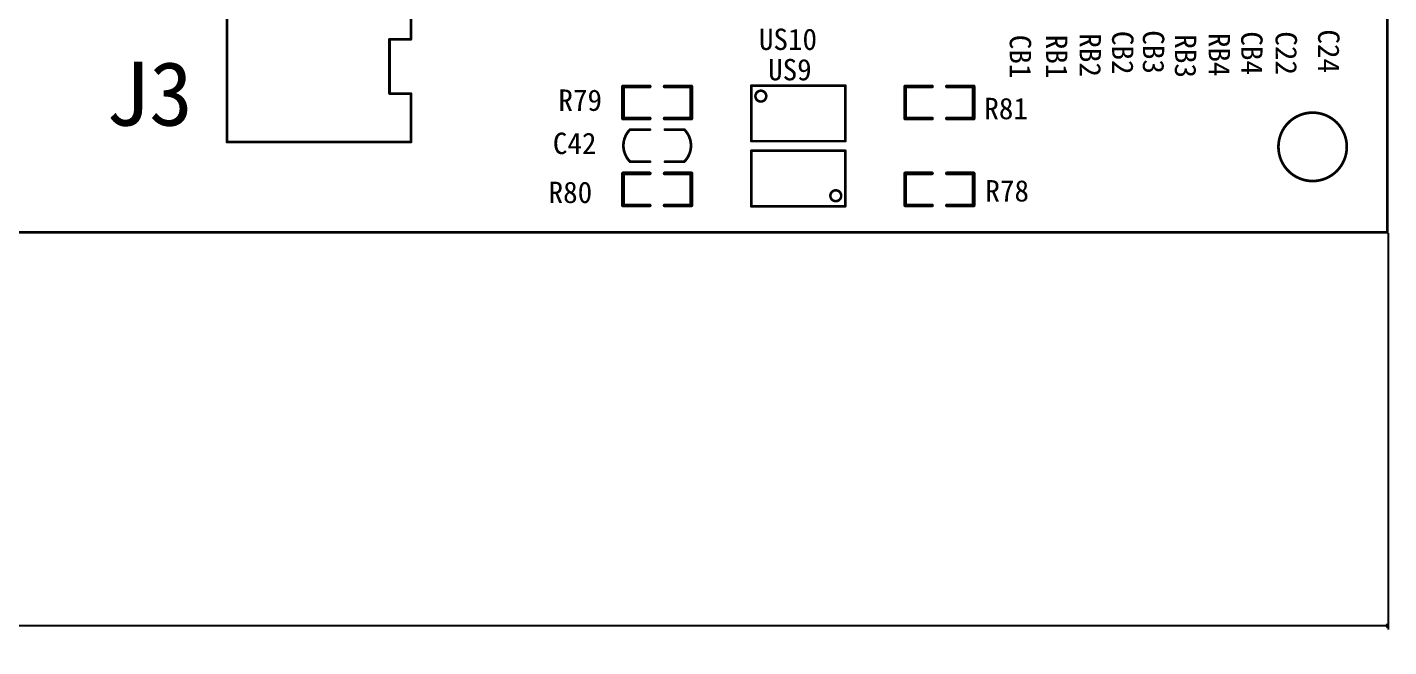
# Model space of a CAD drawing. Extents: x 741 to 1239, y 376 to 572.
# Drawn here: x 1065.4 to 1129.1, y 410.2 to 439.2 of the extents above; entities that cross this region are included whole.
import ezdxf

# ---------------------------------------------------------------- set-up
doc = ezdxf.new("R2010")
doc.units = 0
doc.header["$MEASUREMENT"] = 0
doc.layers.get('0').update_dxf_attribs({"linetype": 'CONTINUOUS'})
doc.layers.get('Defpoints').update_dxf_attribs({"linetype": 'CONTINUOUS'})
doc.layers.add('BOTTOMOVERLAY', color=7, linetype='CONTINUOUS')
doc.layers.add('KEEPOUTLAYER', color=6, linetype='CONTINUOUS')
doc.styles.get("Standard").update_dxf_attribs({"font": ''})
doc.styles.get('Standard').set_extended_font_data('SimSun')
doc.dimstyles.get("Standard").update_dxf_attribs({"dimtxt": 0.18, "dimasz": 0.18, "dimexe": 0.18, "dimexo": 0.0625, "dimgap": 0.09, "dimtad": 0, "dimtih": 1, "dimtoh": 1, "dimdec": 4, "dimzin": 0, "dimdsep": 46, "dimtxsty": 'Standard', "dimcen": 0.09, "dimadec": 0, "dimazin": 0, "dimtfac": 1, "dimtdec": 4, "dimtofl": 0, "dimtmove": 0, "dimatfit": 0, "dimfxl": 1, "dimtolj": 1, "dimtzin": 0, "dimarcsym": 0})

# ---------------------------------------------------------------- blocks, each defined once
blk = doc.blocks.new('0603C_B_84')
at = {"layer": 'BOTTOMOVERLAY', "const_width": 0.127}
for points in [[(-1.27, -0.734, -0.414213), (-1.27, 0.766)], [(1.27, 0.766, -0.414213), (1.27, -0.734)]]:
    blk.add_lwpolyline(points, format="xyb", dxfattribs=at)
for points in [[(-0.363, 0.766), (-1.27, 0.766)], [(1.27, 0.766), (0.337, 0.766)], [(-0.363, -0.734), (-1.27, -0.734)], [(1.27, -0.734), (0.337, -0.734)]]:
    blk.add_lwpolyline(points, dxfattribs=at)
at = {"layer": 'BOTTOMOVERLAY', "const_width": 0.0635}
for points in [[(-1.302, 0.766, 1), (-1.238, 0.766, 1)], [(-1.302, 0.766, 1), (-1.238, 0.766, 1)], [(-0.394, 0.766, 1), (-0.331, 0.766, 1)], [(0.306, 0.766, 1), (0.369, 0.766, 1)], [(1.238, 0.766, 1), (1.302, 0.766, 1)], [(1.238, 0.766, 1), (1.302, 0.766, 1)], [(-1.302, -0.734, 1), (-1.238, -0.734, 1)], [(-1.302, -0.734, 1), (-1.238, -0.734, 1)], [(-0.394, -0.734, 1), (-0.331, -0.734, 1)], [(0.306, -0.734, 1), (0.369, -0.734, 1)], [(1.238, -0.734, 1), (1.302, -0.734, 1)], [(1.238, -0.734, 1), (1.302, -0.734, 1)]]:
    blk.add_lwpolyline(points, format="xyb", close=True, dxfattribs=at)
blk = doc.blocks.new('0603_B_85')
at = {"layer": 'BOTTOMOVERLAY', "const_width": 0.178}
for points in [[(-0.75, 1.6), (0.75, 1.6)], [(-0.75, 1.6), (-0.75, 0.35)], [(0.75, 1.6), (0.75, 0.35)], [(-0.75, -0.35), (-0.75, -1.6)], [(0.75, -0.35), (0.75, -1.6)], [(-0.75, -1.6), (0.75, -1.6)]]:
    blk.add_lwpolyline(points, dxfattribs=at)
at = {"layer": 'BOTTOMOVERLAY', "const_width": 0.0889}
for points in [[(-0.794, 1.6, 1), (-0.706, 1.6, 1)], [(-0.794, 1.6, 1), (-0.706, 1.6, 1)], [(0.706, 1.6, 1), (0.794, 1.6, 1)], [(0.706, 1.6, 1), (0.794, 1.6, 1)], [(-0.794, 0.35, 1), (-0.706, 0.35, 1)], [(0.706, 0.35, 1), (0.794, 0.35, 1)], [(-0.794, -0.35, 1), (-0.706, -0.35, 1)], [(0.706, -0.35, 1), (0.794, -0.35, 1)], [(-0.794, -1.6, 1), (-0.706, -1.6, 1)], [(-0.794, -1.6, 1), (-0.706, -1.6, 1)], [(0.706, -1.6, 1), (0.794, -1.6, 1)], [(0.706, -1.6, 1), (0.794, -1.6, 1)]]:
    blk.add_lwpolyline(points, format="xyb", close=True, dxfattribs=at)
blk = doc.blocks.new('0603_B_86')
at = {"layer": 'BOTTOMOVERLAY', "const_width": 0.178}
for points in [[(-0.75, 1.6), (0.75, 1.6)], [(-0.75, 1.6), (-0.75, 0.35)], [(0.75, 1.6), (0.75, 0.35)], [(-0.75, -0.35), (-0.75, -1.6)], [(0.75, -0.35), (0.75, -1.6)], [(-0.75, -1.6), (0.75, -1.6)]]:
    blk.add_lwpolyline(points, dxfattribs=at)
at = {"layer": 'BOTTOMOVERLAY', "const_width": 0.0889}
for points in [[(-0.794, 1.6, 1), (-0.706, 1.6, 1)], [(-0.794, 1.6, 1), (-0.706, 1.6, 1)], [(0.706, 1.6, 1), (0.794, 1.6, 1)], [(0.706, 1.6, 1), (0.794, 1.6, 1)], [(-0.794, 0.35, 1), (-0.706, 0.35, 1)], [(0.706, 0.35, 1), (0.794, 0.35, 1)], [(-0.794, -0.35, 1), (-0.706, -0.35, 1)], [(0.706, -0.35, 1), (0.794, -0.35, 1)], [(-0.794, -1.6, 1), (-0.706, -1.6, 1)], [(-0.794, -1.6, 1), (-0.706, -1.6, 1)], [(0.706, -1.6, 1), (0.794, -1.6, 1)], [(0.706, -1.6, 1), (0.794, -1.6, 1)]]:
    blk.add_lwpolyline(points, format="xyb", close=True, dxfattribs=at)
blk = doc.blocks.new('0603_B_87')
at = {"layer": 'BOTTOMOVERLAY', "const_width": 0.178}
for points in [[(-0.75, 1.6), (0.75, 1.6)], [(-0.75, 1.6), (-0.75, 0.35)], [(0.75, 1.6), (0.75, 0.35)], [(-0.75, -0.35), (-0.75, -1.6)], [(0.75, -0.35), (0.75, -1.6)], [(-0.75, -1.6), (0.75, -1.6)]]:
    blk.add_lwpolyline(points, dxfattribs=at)
at = {"layer": 'BOTTOMOVERLAY', "const_width": 0.0889}
for points in [[(-0.794, 1.6, 1), (-0.706, 1.6, 1)], [(-0.794, 1.6, 1), (-0.706, 1.6, 1)], [(0.706, 1.6, 1), (0.794, 1.6, 1)], [(0.706, 1.6, 1), (0.794, 1.6, 1)], [(-0.794, 0.35, 1), (-0.706, 0.35, 1)], [(0.706, 0.35, 1), (0.794, 0.35, 1)], [(-0.794, -0.35, 1), (-0.706, -0.35, 1)], [(0.706, -0.35, 1), (0.794, -0.35, 1)], [(-0.794, -1.6, 1), (-0.706, -1.6, 1)], [(-0.794, -1.6, 1), (-0.706, -1.6, 1)], [(0.706, -1.6, 1), (0.794, -1.6, 1)], [(0.706, -1.6, 1), (0.794, -1.6, 1)]]:
    blk.add_lwpolyline(points, format="xyb", close=True, dxfattribs=at)
blk = doc.blocks.new('0603_B_88')
at = {"layer": 'BOTTOMOVERLAY', "const_width": 0.178}
for points in [[(-0.75, 1.6), (0.75, 1.6)], [(-0.75, 1.6), (-0.75, 0.35)], [(0.75, 1.6), (0.75, 0.35)], [(-0.75, -0.35), (-0.75, -1.6)], [(0.75, -0.35), (0.75, -1.6)], [(-0.75, -1.6), (0.75, -1.6)]]:
    blk.add_lwpolyline(points, dxfattribs=at)
at = {"layer": 'BOTTOMOVERLAY', "const_width": 0.0889}
for points in [[(-0.794, 1.6, 1), (-0.706, 1.6, 1)], [(-0.794, 1.6, 1), (-0.706, 1.6, 1)], [(0.706, 1.6, 1), (0.794, 1.6, 1)], [(0.706, 1.6, 1), (0.794, 1.6, 1)], [(-0.794, 0.35, 1), (-0.706, 0.35, 1)], [(0.706, 0.35, 1), (0.794, 0.35, 1)], [(-0.794, -0.35, 1), (-0.706, -0.35, 1)], [(0.706, -0.35, 1), (0.794, -0.35, 1)], [(-0.794, -1.6, 1), (-0.706, -1.6, 1)], [(-0.794, -1.6, 1), (-0.706, -1.6, 1)], [(0.706, -1.6, 1), (0.794, -1.6, 1)], [(0.706, -1.6, 1), (0.794, -1.6, 1)]]:
    blk.add_lwpolyline(points, format="xyb", close=True, dxfattribs=at)
blk = doc.blocks.new('SSOP_EL3H7_B_89')
at = {"layer": 'BOTTOMOVERLAY', "const_width": 0.12}
for points in [[(-2.2, 1.3), (2.2, 1.3)], [(-2.2, -1.3), (-2.2, 1.3)], [(2.2, -1.3), (2.2, 1.3)], [(-2.2, -1.3), (2.2, -1.3)]]:
    blk.add_lwpolyline(points, dxfattribs=at)
at = {"layer": 'BOTTOMOVERLAY'}
for points, const_width in [([(-2.23, 1.3, 1), (-2.17, 1.3, 1)], 0.0599), ([(-2.23, 1.3, 1), (-2.17, 1.3, 1)], 0.0599), ([(2.17, 1.3, 1), (2.23, 1.3, 1)], 0.0599), ([(2.17, 1.3, 1), (2.23, 1.3, 1)], 0.0599), ([(-1.5, -0.805, 1), (-2.007, -0.805, 1)], 0.12), ([(-2.23, -1.3, 1), (-2.17, -1.3, 1)], 0.0599), ([(-2.23, -1.3, 1), (-2.17, -1.3, 1)], 0.0599), ([(-2.037, -0.805, 1), (-1.977, -0.805, 1)], 0.0599), ([(-1.53, -0.805, 1), (-1.47, -0.805, 1)], 0.0599), ([(2.17, -1.3, 1), (2.23, -1.3, 1)], 0.0599), ([(2.17, -1.3, 1), (2.23, -1.3, 1)], 0.0599)]:
    blk.add_lwpolyline(points, format="xyb", close=True, dxfattribs=dict(at, const_width=const_width))
blk = doc.blocks.new('SSOP_EL3H7_B_90')
at = {"layer": 'BOTTOMOVERLAY', "const_width": 0.12}
for points in [[(2.2, 1.3), (-2.2, 1.3)], [(-2.2, -1.3), (-2.2, 1.3)], [(2.2, 1.3), (2.2, -1.3)], [(2.2, -1.3), (-2.2, -1.3)]]:
    blk.add_lwpolyline(points, dxfattribs=at)
at = {"layer": 'BOTTOMOVERLAY'}
for points, const_width in [([(-2.23, 1.3, 1), (-2.17, 1.3, 1)], 0.0599), ([(-2.23, 1.3, 1), (-2.17, 1.3, 1)], 0.0599), ([(2.17, 1.3, 1), (2.23, 1.3, 1)], 0.0599), ([(2.17, 1.3, 1), (2.23, 1.3, 1)], 0.0599), ([(-1.5, -0.805, 1), (-2.007, -0.805, 1)], 0.12), ([(-2.23, -1.3, 1), (-2.17, -1.3, 1)], 0.0599), ([(-2.23, -1.3, 1), (-2.17, -1.3, 1)], 0.0599), ([(-2.037, -0.805, 1), (-1.977, -0.805, 1)], 0.0599), ([(-1.53, -0.805, 1), (-1.47, -0.805, 1)], 0.0599), ([(2.17, -1.3, 1), (2.23, -1.3, 1)], 0.0599), ([(2.17, -1.3, 1), (2.23, -1.3, 1)], 0.0599)]:
    blk.add_lwpolyline(points, format="xyb", close=True, dxfattribs=dict(at, const_width=const_width))
blk = doc.blocks.new('7P_5_08_B_93')
at = {"layer": 'BOTTOMOVERLAY', "const_width": 0.127}
for points in [[(-18.78, 1), (-18.78, 3.8)], [(18.78, 3.8), (-18.78, 3.8)], [(18.78, -1), (18.78, 3.8)], [(-18.78, -4.8), (-18.78, 1)], [(18.78, -4.8), (18.78, -1)], [(-13.97, -3.8), (-16.51, -3.8)], [(-16.51, -4.8), (-16.51, -3.8)], [(-16.51, -4.8), (-16.51, -3.8)], [(-13.97, -4.8), (-13.97, -3.8)], [(-11.43, -4.8), (-11.43, -3.8)], [(-8.89, -3.8), (-11.43, -3.8)], [(-8.89, -4.8), (-8.89, -3.8)], [(-6.35, -4.8), (-6.35, -3.8)], [(-3.81, -3.8), (-6.35, -3.8)], [(-3.81, -4.8), (-3.81, -3.8)], [(-1.27, -4.8), (-1.27, -3.8)], [(1.27, -3.8), (-1.27, -3.8)], [(1.27, -4.8), (1.27, -3.8)], [(6.35, -3.8), (3.81, -3.8)], [(3.81, -4.8), (3.81, -3.8)], [(6.35, -4.8), (6.35, -3.8)], [(11.43, -3.8), (8.89, -3.8)], [(8.89, -4.8), (8.89, -3.8)], [(11.43, -4.8), (11.43, -3.8)], [(16.51, -3.8), (13.97, -3.8)], [(13.97, -4.8), (13.97, -3.8)], [(16.51, -4.8), (16.51, -3.8)], [(-16.51, -4.8), (-18.78, -4.8)], [(-11.43, -4.8), (-13.97, -4.8)], [(-6.35, -4.8), (-8.89, -4.8)], [(-1.27, -4.8), (-3.81, -4.8)], [(3.81, -4.8), (1.27, -4.8)], [(8.89, -4.8), (6.35, -4.8)], [(13.97, -4.8), (11.43, -4.8)], [(18.78, -4.8), (16.51, -4.8)]]:
    blk.add_lwpolyline(points, dxfattribs=at)
at = {"layer": 'BOTTOMOVERLAY', "const_width": 0.0635}
for points in [[(-18.812, 3.8, 1), (-18.748, 3.8, 1)], [(-18.812, 3.8, 1), (-18.748, 3.8, 1)], [(18.748, 3.8, 1), (18.812, 3.8, 1)], [(18.748, 3.8, 1), (18.812, 3.8, 1)], [(-18.812, 1, 1), (-18.748, 1, 1)], [(-18.812, 1, 1), (-18.748, 1, 1)], [(18.748, -1, 1), (18.812, -1, 1)], [(18.748, -1, 1), (18.812, -1, 1)], [(-16.542, -3.8, 1), (-16.478, -3.8, 1)], [(-16.542, -3.8, 1), (-16.478, -3.8, 1)], [(-16.542, -3.8, 1), (-16.478, -3.8, 1)], [(-14.002, -3.8, 1), (-13.938, -3.8, 1)], [(-14.002, -3.8, 1), (-13.938, -3.8, 1)], [(-11.462, -3.8, 1), (-11.398, -3.8, 1)], [(-11.462, -3.8, 1), (-11.398, -3.8, 1)], [(-8.922, -3.8, 1), (-8.858, -3.8, 1)], [(-8.922, -3.8, 1), (-8.858, -3.8, 1)], [(-6.382, -3.8, 1), (-6.318, -3.8, 1)], [(-6.382, -3.8, 1), (-6.318, -3.8, 1)], [(-3.842, -3.8, 1), (-3.778, -3.8, 1)], [(-3.842, -3.8, 1), (-3.778, -3.8, 1)], [(-1.302, -3.8, 1), (-1.238, -3.8, 1)], [(-1.302, -3.8, 1), (-1.238, -3.8, 1)], [(1.238, -3.8, 1), (1.302, -3.8, 1)], [(1.238, -3.8, 1), (1.302, -3.8, 1)], [(3.778, -3.8, 1), (3.842, -3.8, 1)], [(3.778, -3.8, 1), (3.842, -3.8, 1)], [(6.318, -3.8, 1), (6.382, -3.8, 1)], [(6.318, -3.8, 1), (6.382, -3.8, 1)], [(8.858, -3.8, 1), (8.922, -3.8, 1)], [(8.858, -3.8, 1), (8.922, -3.8, 1)], [(11.398, -3.8, 1), (11.462, -3.8, 1)], [(11.398, -3.8, 1), (11.462, -3.8, 1)], [(13.938, -3.8, 1), (14.002, -3.8, 1)], [(13.938, -3.8, 1), (14.002, -3.8, 1)], [(16.478, -3.8, 1), (16.542, -3.8, 1)], [(16.478, -3.8, 1), (16.542, -3.8, 1)], [(-18.812, -4.8, 1), (-18.748, -4.8, 1)], [(-18.812, -4.8, 1), (-18.748, -4.8, 1)], [(-16.542, -4.8, 1), (-16.478, -4.8, 1)], [(-16.542, -4.8, 1), (-16.478, -4.8, 1)], [(-16.542, -4.8, 1), (-16.478, -4.8, 1)], [(-14.002, -4.8, 1), (-13.938, -4.8, 1)], [(-14.002, -4.8, 1), (-13.938, -4.8, 1)], [(-11.462, -4.8, 1), (-11.398, -4.8, 1)], [(-11.462, -4.8, 1), (-11.398, -4.8, 1)], [(-8.922, -4.8, 1), (-8.858, -4.8, 1)], [(-8.922, -4.8, 1), (-8.858, -4.8, 1)], [(-6.382, -4.8, 1), (-6.318, -4.8, 1)], [(-6.382, -4.8, 1), (-6.318, -4.8, 1)], [(-3.842, -4.8, 1), (-3.778, -4.8, 1)], [(-3.842, -4.8, 1), (-3.778, -4.8, 1)], [(-1.302, -4.8, 1), (-1.238, -4.8, 1)], [(-1.302, -4.8, 1), (-1.238, -4.8, 1)], [(1.238, -4.8, 1), (1.302, -4.8, 1)], [(1.238, -4.8, 1), (1.302, -4.8, 1)], [(3.778, -4.8, 1), (3.842, -4.8, 1)], [(3.778, -4.8, 1), (3.842, -4.8, 1)], [(6.318, -4.8, 1), (6.382, -4.8, 1)], [(6.318, -4.8, 1), (6.382, -4.8, 1)], [(8.858, -4.8, 1), (8.922, -4.8, 1)], [(8.858, -4.8, 1), (8.922, -4.8, 1)], [(11.398, -4.8, 1), (11.462, -4.8, 1)], [(11.398, -4.8, 1), (11.462, -4.8, 1)], [(13.938, -4.8, 1), (14.002, -4.8, 1)], [(13.938, -4.8, 1), (14.002, -4.8, 1)], [(16.478, -4.8, 1), (16.542, -4.8, 1)], [(16.478, -4.8, 1), (16.542, -4.8, 1)], [(18.748, -4.8, 1), (18.812, -4.8, 1)], [(18.748, -4.8, 1), (18.812, -4.8, 1)]]:
    blk.add_lwpolyline(points, format="xyb", close=True, dxfattribs=at)
blk = doc.blocks.new('_Open90')
at = {"color": 0, "linetype": 'ByBlock', "lineweight": -2}
for p, q in [((0, 0), (-1, 0)), ((-0.5, 0.5), (0, 0)), ((0, 0), (-0.5, -0.5))]:
    blk.add_line(p, q, dxfattribs=at)
blk = doc.blocks.new('*D1161')
at = {"color": 0, "linetype": 'Continuous', "lineweight": -2}
for p, q in [((794.006, 429.546), (794.006, 410.996)), ((1129.062, 429.532), (1129.062, 410.996)), ((794.186, 411.176), (959.063, 411.176)), ((1128.882, 411.176), (964.005, 411.176))]:
    blk.add_line(p, q, dxfattribs=at)
at = {"layer": 'Defpoints', "color": 0, "linetype": 'Continuous'}
for p in [(794.006, 429.609), (1129.062, 429.594), (1129.062, 411.176)]:
    blk.add_point(p, dxfattribs=at)
at = {"color": 0, "linetype": 'Continuous', "lineweight": -2, "xscale": 0.18, "yscale": 0.18, "zscale": 0.18, "rotation": 180}
blk.add_blockref('_Open90', (794.006, 411.176), dxfattribs=at)
at = {"color": 0, "linetype": 'Continuous', "lineweight": -2, "xscale": 0.18, "yscale": 0.18, "zscale": 0.18}
blk.add_blockref('_Open90', (1129.062, 411.176), dxfattribs=at)
at = {"color": 6, "linetype": 'Continuous', "insert": (961.534, 411.176), "char_height": 1.5, "attachment_point": 5}
blk.add_mtext('\\A1;335', dxfattribs=at)

msp = doc.modelspace()

# ---------------------------------------------------------------- linework, layer by layer
at = {"layer": 'KEEPOUTLAYER'}
for points, const_width in [([(1129.03, 429.575), (1129.03, 475.575)], 0.127), ([(1129.03, 429.575), (1129.03, 475.575)], 0.1), ([(1129.03, 429.575), (794.03, 429.575)], 0.127)]:
    msp.add_lwpolyline(points, dxfattribs=dict(at, const_width=const_width))
for points, const_width in [([(1123.93, 433.575, -1), (1127.13, 433.575, -1)], 0.127), ([(1123.93, 433.575, -1), (1127.13, 433.575, -1)], 0.127), ([(1123.962, 433.575, -1), (1123.898, 433.575, -1)], 0.0635), ([(1123.962, 433.575, -1), (1123.898, 433.575, -1)], 0.0635), ([(1127.162, 433.575, -1), (1127.098, 433.575, -1)], 0.0635), ([(1127.162, 433.575, -1), (1127.098, 433.575, -1)], 0.0635), ([(1129.062, 429.575, -1), (1128.998, 429.575, -1)], 0.0635), ([(1129.062, 429.575, -1), (1128.998, 429.575, -1)], 0.0635), ([(1129.055, 429.575, -1), (1129.005, 429.575, -1)], 0.05)]:
    msp.add_lwpolyline(points, format="xyb", close=True, dxfattribs=dict(at, const_width=const_width))

# ---------------------------------------------------------------- block references
at = {"xscale": -1}
for name, p, rotation in [('7P_5_08_B_93', (1078.535, 452.576), 90), ('0603_B_86', (1094.86, 435.649), 90), ('SSOP_EL3H7_B_90', (1101.464, 435.141), 180), ('0603_B_88', (1108.068, 435.649), 270), ('0603_B_87', (1094.86, 431.585), 90), ('0603_B_85', (1108.068, 431.585), 270)]:
    msp.add_blockref(name, p, dxfattribs=dict(at, rotation=rotation))
for name, p in [('0603C_B_84', (1094.86, 433.617)), ('SSOP_EL3H7_B_89', (1101.464, 432.093))]:
    msp.add_blockref(name, p, dxfattribs=at)

# ---------------------------------------------------------------- texts
at = {"layer": 'BOTTOMOVERLAY'}
for s, height, p in [('US10', 1, (1099.62, 438.105)), ('US9', 1, (1100.05, 436.685)), ('J3', 3, (1069.05, 434.565)), ('R79', 1, (1090.238, 435.257)), ('R81', 1, (1110.168, 434.867)), ('C42', 1, (1089.978, 433.237)), ('R78', 1, (1110.218, 431.017)), ('R80', 1, (1089.778, 430.947))]:
    msp.add_text(s, height=height, dxfattribs=at).set_placement(p)
for s, p in [('C24', (1125.788, 439.067)), ('CB1', (1111.358, 438.817)), ('RB1', (1113.058, 438.817)), ('RB2', (1114.628, 438.887)), ('CB2', (1116.148, 438.997)), ('CB3', (1117.588, 439.027)), ('RB3', (1119.088, 438.837)), ('RB4', (1120.668, 438.907)), ('CB4', (1122.188, 438.977)), ('C22', (1123.798, 438.977))]:
    msp.add_text(s, height=1, rotation=270, dxfattribs=at).set_placement(p)

# ---------------------------------------------------------------- dimensions: what is measured, and where the dimension line sits
at = {"color": 6, "linetype": 'Continuous'}
dim = msp.add_linear_dim(base=(1129.062, 411.176), p1=(794.006, 429.609), p2=(1129.062, 429.594), dimstyle='Standard', override={"dimtxt": 1.5, "dimgap": 1, "dimdec": 0, "dimblk1": 'Open90', "dimblk2": 'Open90', "dimsah": 1, "dimclrt": 6, "dimatfit": 3}, dxfattribs=at)
dim.commit()
dim.dimension.update_dxf_attribs({"geometry": '*D1161', "text_midpoint": (961.534, 411.176)})

doc.saveas('drawing.dxf')
